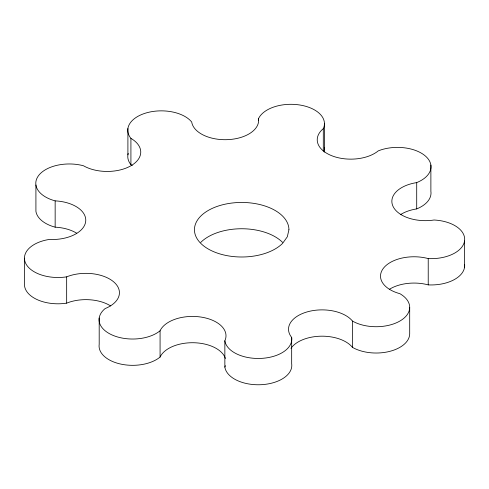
<?xml version="1.0" encoding="UTF-8"?>
<svg xmlns="http://www.w3.org/2000/svg" width="489" height="489" viewBox="0 0 489 489"><rect width="100%" height="100%" fill="white"/><g stroke="black" fill="none" stroke-linecap="round" stroke-linejoin="round"><path stroke-width="0.73" d="M464.55 240.979A33.533 19.358 0 0 1 428.223 258.583A33.533 19.358 0 0 0 383.657 267.948A33.533 19.358 0 0 0 399.874 293.675A33.533 19.358 0 0 1 399.874 321.053A33.533 19.358 0 0 1 352.453 321.053A33.533 19.358 0 0 0 307.887 311.689A33.533 19.358 0 0 0 291.67 337.422A33.533 19.358 0 0 1 261.181 358.394A33.533 19.358 0 0 1 224.854 340.796A33.533 19.358 0 0 0 201.144 317.086A33.533 19.358 0 0 0 160.074 330.772A33.533 19.358 0 0 1 113.369 335.527A33.533 19.358 0 0 1 105.135 308.565A33.533 19.358 0 0 0 113.369 281.597A33.533 19.358 0 0 0 66.663 276.847A33.533 19.358 0 0 1 25.593 263.155A33.533 19.358 0 0 1 49.303 239.445A33.533 19.358 0 0 0 85.636 221.841A33.533 19.358 0 0 0 55.153 200.869A33.533 19.358 0 0 1 38.931 175.141A33.533 19.358 0 0 1 83.497 165.777A33.533 19.358 0 0 0 130.918 165.777A33.533 19.358 0 0 0 130.918 138.393A33.533 19.358 0 0 1 147.14 112.666A33.533 19.358 0 0 1 191.706 122.03A33.533 19.358 0 0 0 228.033 139.628A33.533 19.358 0 0 0 258.516 118.656A33.533 19.358 0 0 1 299.586 104.964A33.533 19.358 0 0 1 323.302 128.674A33.533 19.358 0 0 0 331.536 155.643A33.533 19.358 0 0 0 378.241 150.887A33.533 19.358 0 0 1 424.941 155.643A33.533 19.358 0 0 1 416.707 182.605A33.533 19.358 0 0 0 392.997 206.315A33.533 19.358 0 0 0 434.067 220.007A33.533 19.358 0 0 1 464.55 240.979L464.55 267.281M430.882 165.056L430.882 191.358A33.533 19.358 0 0 1 416.707 208.907A33.533 19.358 0 0 0 400.344 214.732M428.223 258.583L428.223 284.879A33.533 19.358 0 0 0 389.519 289.231M416.707 182.605L416.707 208.907M409.696 307.367L409.696 333.663A33.533 19.358 0 0 1 388.999 351.554A33.533 19.358 0 0 1 352.453 347.355A33.533 19.358 0 0 0 321.139 336.188A33.533 19.358 0 0 0 290.937 348.327M352.453 321.053L352.453 347.355M324.439 123.668L324.439 149.964M323.302 128.674L323.302 151.217M291.67 337.422L291.67 363.718A33.533 19.358 0 0 1 261.181 384.696A33.533 19.358 0 0 1 224.854 367.092L224.854 340.796M258.516 118.656L258.516 120.16M160.074 330.772L160.074 357.074A33.533 19.358 0 0 1 121.131 364.164A33.533 19.358 0 0 1 99.194 344.28L99.194 317.978M130.918 138.393L130.918 164.695A33.533 19.358 0 0 1 132.25 165.508M127.904 128.528L127.904 154.824M66.663 276.847L66.663 303.143A33.533 19.358 0 0 1 110.624 305.925M55.153 200.869L55.153 227.171A33.533 19.358 0 0 1 76.761 233.253M35.917 185.007L35.917 211.309A33.533 19.358 0 0 0 55.153 227.171M24.45 258.143L24.45 284.445A33.533 19.358 0 0 0 66.663 303.143M225.411 365.686A33.533 19.358 0 0 1 224.854 367.092M160.074 357.074A33.533 19.358 0 0 1 193.711 342.734A33.533 19.358 0 0 1 225.411 358.48M130.918 164.695A33.533 19.358 0 0 1 128.216 153.393M324.231 147.8A33.533 19.358 0 0 1 324.231 152.134M464.611 264.384A33.533 19.358 0 0 1 428.223 284.879M200.771 242.385A47.244 27.274 0 0 1 282.599 242.385M288.926 229.726L287.318 236.786L282.599 243.363A47.244 27.274 0 0 1 205.496 247.257A47.244 27.274 0 0 1 225.527 204.096A47.244 27.274 0 0 1 288.926 229.726"/></g></svg>
